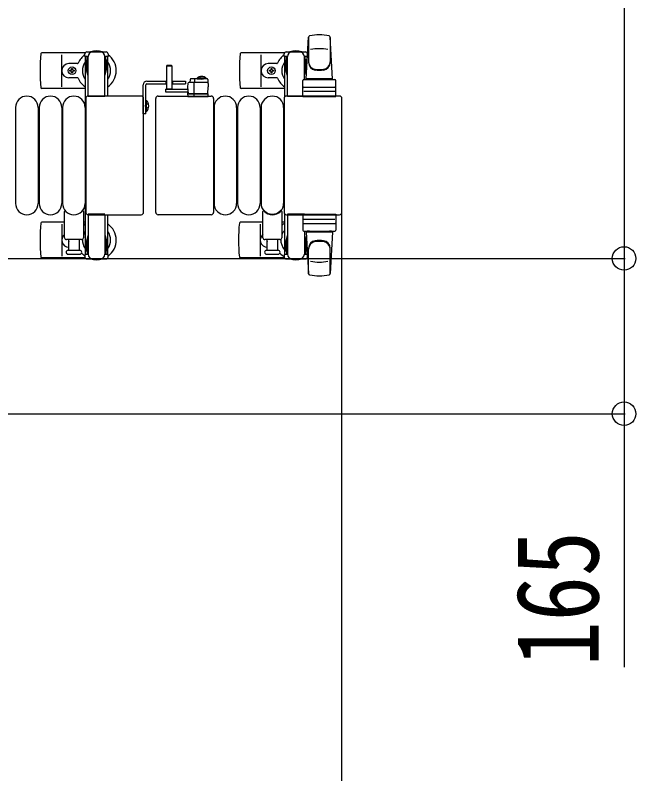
# Model space of a CAD drawing. Units: millimetres, scale not verified. Extents: x -16820 to 16820, y -11880 to 11880.
# Drawn here: x -9737 to -9077, y 8944 to 9750 of the extents above; entities that cross this region are included whole.
import ezdxf
from ezdxf.enums import TextEntityAlignment as Align

# ---------------------------------------------------------------- set-up
doc = ezdxf.new("R2010")
doc.units = ezdxf.units.MM
doc.header["$LTSCALE"] = 50
for name, color, linetype in [('0-3_YKK_13', 4, 'Continuous'), ('0-4_YKK_A1', 4, 'Continuous'), ('0-5_YKK_D', 6, 'Continuous')]:
    doc.layers.add(name, color=color, linetype=linetype)
doc.styles.add('ＭＳ ゴシック', font='')
doc.styles.get('ＭＳ ゴシック').set_extended_font_data('MS Gothic')

msp = doc.modelspace()

# ---------------------------------------------------------------- linework, layer by layer
at = {"layer": '0-3_YKK_13'}
for p, q in [((-9427.92, 9682.51), (-9425.48, 9726.53)), ((-9425.42, 9726.89), (-9425.42, 9699.7)), ((-9402.42, 9726.12), (-9402.42, 9700.38)), ((-9399.92, 9682.51), (-9402.36, 9726.53)), ((-9662.95, 9710.01), (-9709.02, 9710.01)), ((-9687.92, 9674.01), (-9687.92, 9708.01)), ((-9663.22, 9706.21), (-9663.22, 9709.01)), ((-9661.22, 9711.01), (-9640.62, 9711.01)), ((-9450.95, 9710.01), (-9497.02, 9710.01)), ((-9475.92, 9674.01), (-9475.92, 9708.01)), ((-9451.22, 9706.21), (-9451.22, 9709.01)), ((-9449.22, 9711.01), (-9428.62, 9711.01)), ((-9671.21, 9698.51), (-9680.42, 9698.51)), ((-9659.92, 9706.21), (-9663.22, 9706.21)), ((-9661.72, 9702.71), (-9660.92, 9702.71)), ((-9661.72, 9692.19), (-9661.72, 9702.71)), ((-9660.92, 9689.21), (-9660.92, 9706.21)), ((-9659.92, 9663.51), (-9659.92, 9706.01)), ((-9641.92, 9664.01), (-9641.92, 9706.01)), ((-9640.92, 9689.21), (-9640.92, 9706.21)), ((-9640.12, 9702.71), (-9640.92, 9702.71)), ((-9640.12, 9692.19), (-9640.12, 9702.71)), ((-9459.21, 9698.51), (-9468.42, 9698.51)), ((-9447.92, 9706.21), (-9451.22, 9706.21)), ((-9449.72, 9702.71), (-9448.92, 9702.71)), ((-9449.72, 9692.19), (-9449.72, 9702.71)), ((-9448.92, 9689.21), (-9448.92, 9706.21)), ((-9447.92, 9663.51), (-9447.92, 9706.01)), ((-9429.92, 9681.37), (-9429.92, 9706.01)), ((-9428.92, 9689.21), (-9428.92, 9706.21)), ((-9428.12, 9702.71), (-9428.92, 9702.71)), ((-9428.12, 9692.19), (-9428.12, 9702.71)), ((-9678.24, 9690.57), (-9679.12, 9690.57)), ((-9675.6, 9691.45), (-9674.72, 9691.45)), ((-9660.12, 9686.21), (-9661.72, 9692.19)), ((-9641.73, 9686.21), (-9640.12, 9692.19)), ((-9576.02, 9696.5), (-9576.52, 9696)), ((-9576.52, 9696), (-9576.52, 9671.5)), ((-9570.52, 9696), (-9576.52, 9696)), ((-9571.02, 9696.5), (-9576.02, 9696.5)), ((-9570.52, 9696), (-9571.02, 9696.5)), ((-9570.52, 9671.5), (-9570.52, 9696)), ((-9466.24, 9690.57), (-9467.12, 9690.57)), ((-9463.6, 9691.45), (-9462.72, 9691.45)), ((-9448.12, 9686.21), (-9449.72, 9692.19)), ((-9429.73, 9686.21), (-9428.12, 9692.19)), ((-9671.21, 9683.51), (-9680.42, 9683.51)), ((-9660.12, 9686.21), (-9659.92, 9686.21)), ((-9641.73, 9686.21), (-9641.92, 9686.21)), ((-9533.42, 9682.5), (-9550.37, 9682.5)), ((-9543.77, 9683.01), (-9537.02, 9683.01)), ((-9543.77, 9682.5), (-9543.77, 9683.01)), ((-9543.77, 9682.5), (-9537.02, 9682.5)), ((-9534.27, 9683.01), (-9541.02, 9683.01)), ((-9534.27, 9682.5), (-9541.02, 9682.5)), ((-9459.21, 9683.51), (-9468.42, 9683.51)), ((-9448.12, 9686.21), (-9447.92, 9686.21)), ((-9429.73, 9686.21), (-9429.92, 9686.21)), ((-9399.92, 9682.51), (-9427.92, 9682.51)), ((-9426.92, 9681.51), (-9426.92, 9682.51)), ((-9400.92, 9682.51), (-9426.92, 9682.51)), ((-9400.92, 9681.51), (-9400.92, 9682.51)), ((-9601.42, 9645.01), (-9601.42, 9676.01)), ((-9598.42, 9645.01), (-9598.42, 9676.01)), ((-9597.42, 9680.01), (-9576.52, 9680.01)), ((-9597.42, 9677.01), (-9576.52, 9677.01)), ((-9576.93, 9677.01), (-9576.93, 9680.01)), ((-9570.52, 9680.01), (-9556.42, 9680.01)), ((-9570.52, 9677.01), (-9556.42, 9677.01)), ((-9569.92, 9677.01), (-9569.92, 9680.01)), ((-9556.42, 9680.01), (-9556.42, 9677.01)), ((-9553.84, 9677.55), (-9554.02, 9674)), ((-9554.02, 9674), (-9553.63, 9666.5)), ((-9533.21, 9678.5), (-9552.84, 9678.5)), ((-9551.36, 9681.55), (-9551.52, 9678.5)), ((-9547.02, 9666.5), (-9547.02, 9677.98)), ((-9546.35, 9678.5), (-9546.35, 9681.96)), ((-9532.42, 9681.55), (-9532.02, 9674)), ((-9532.42, 9666.5), (-9532.02, 9674)), ((-9431.42, 9663.51), (-9431.42, 9680.51)), ((-9430.42, 9681.51), (-9397.42, 9681.51)), ((-9424.52, 9681.51), (-9426.92, 9681.51)), ((-9400.92, 9681.51), (-9403.32, 9681.51)), ((-9396.42, 9663.51), (-9396.42, 9680.51)), ((-9662.92, 9672.01), (-9709.02, 9672.01)), ((-9577.62, 9671.5), (-9577.62, 9668.5)), ((-9577.62, 9671.5), (-9553.87, 9671.5)), ((-9577.62, 9668.5), (-9553.71, 9668.5)), ((-9576.52, 9671.65), (-9570.52, 9671.65)), ((-9554, 9667), (-9554.03, 9666.5)), ((-9533.03, 9666.5), (-9554.03, 9666.5)), ((-9554.03, 9666.5), (-9553.87, 9663.97)), ((-9554, 9667), (-9553.66, 9667)), ((-9553.63, 9666.5), (-9532.42, 9666.5)), ((-9547.14, 9663.97), (-9547.23, 9666.5)), ((-9532.03, 9666.5), (-9533.03, 9666.5)), ((-9532.18, 9663.97), (-9532.03, 9666.5)), ((-9450.92, 9672.01), (-9497.02, 9672.01)), ((-9397.36, 9669.01), (-9430.53, 9669.01)), ((-9430.42, 9673.51), (-9397.42, 9673.51)), ((-9662.42, 9661.51), (-9662.42, 9540.5)), ((-9662.42, 9661.51), (-9662.42, 9661.51)), ((-9603.42, 9664.01), (-9659.93, 9664.01)), ((-9659.93, 9664.01), (-9659.93, 9664.01)), ((-9641.92, 9663.51), (-9659.92, 9663.51)), ((-9603.42, 9664.01), (-9603.42, 9664.01)), ((-9600.92, 9540.5), (-9600.92, 9661.51)), ((-9600.92, 9661.51), (-9600.92, 9661.51)), ((-9598.42, 9647.61), (-9598.42, 9659.41)), ((-9598.42, 9659.41), (-9597.91, 9659.41)), ((-9597.91, 9647.61), (-9597.91, 9659.41)), ((-9587.92, 9540.5), (-9587.92, 9661.51)), ((-9587.92, 9661.51), (-9587.92, 9661.51)), ((-9585.43, 9664.01), (-9528.92, 9664.01)), ((-9585.43, 9664.01), (-9585.43, 9664.01)), ((-9553.37, 9663.5), (-9553.12, 9663.5)), ((-9553.12, 9663.5), (-9547.17, 9663.5)), ((-9547.17, 9663.5), (-9546.92, 9663.5)), ((-9546.92, 9663.5), (-9533.18, 9663.5)), ((-9533.18, 9663.5), (-9532.68, 9663.5)), ((-9528.92, 9664.01), (-9528.92, 9664.01)), ((-9526.42, 9661.51), (-9526.42, 9540.5)), ((-9526.42, 9661.51), (-9526.42, 9661.51)), ((-9451.42, 9661.51), (-9451.42, 9540.5)), ((-9451.42, 9661.51), (-9451.42, 9661.51)), ((-9392.42, 9664.01), (-9448.93, 9664.01)), ((-9448.93, 9664.01), (-9448.93, 9664.01)), ((-9429.92, 9663.51), (-9447.92, 9663.51)), ((-9431.42, 9663.51), (-9396.42, 9663.51)), ((-9392.42, 9664.01), (-9392.42, 9664.01)), ((-9389.92, 9540.5), (-9389.92, 9661.51)), ((-9389.92, 9661.51), (-9389.92, 9661.51)), ((-9736.92, 9652.01), (-9736.92, 9550.01)), ((-9712.92, 9652.01), (-9712.92, 9550.01)), ((-9711.92, 9652.01), (-9711.92, 9550.01)), ((-9687.92, 9652.01), (-9687.92, 9550.01)), ((-9686.92, 9652.01), (-9686.92, 9550.01)), ((-9662.92, 9652.01), (-9662.92, 9550.01)), ((-9525.92, 9652.01), (-9525.92, 9550.01)), ((-9501.92, 9652.01), (-9501.92, 9550.01)), ((-9500.92, 9652.01), (-9500.92, 9550.01)), ((-9476.92, 9652.01), (-9476.92, 9550.01)), ((-9475.92, 9652.01), (-9475.92, 9550.01)), ((-9451.92, 9652.01), (-9451.92, 9550.01)), ((-9598.42, 9645.01), (-9601.42, 9645.01)), ((-9598.42, 9647.61), (-9597.91, 9647.61)), ((-9684.92, 9513.51), (-9684.92, 9541.33)), ((-9664.92, 9541.33), (-9664.92, 9513.51)), ((-9662.42, 9540.5), (-9662.42, 9540.5)), ((-9659.93, 9538.01), (-9603.42, 9538.01)), ((-9659.93, 9538.01), (-9659.93, 9538.01)), ((-9659.92, 9538.51), (-9659.92, 9496.01)), ((-9641.92, 9538.51), (-9659.92, 9538.51)), ((-9641.92, 9538.01), (-9641.92, 9496.01)), ((-9603.42, 9538.01), (-9603.42, 9538.01)), ((-9600.92, 9540.5), (-9600.92, 9540.5)), ((-9587.92, 9540.5), (-9587.92, 9540.5)), ((-9528.92, 9538.01), (-9585.43, 9538.01)), ((-9585.43, 9538.01), (-9585.43, 9538.01)), ((-9528.92, 9538.01), (-9528.92, 9538.01)), ((-9526.42, 9540.5), (-9526.42, 9540.5)), ((-9473.92, 9513.51), (-9473.92, 9541.33)), ((-9453.92, 9541.33), (-9453.92, 9513.51)), ((-9451.42, 9540.5), (-9451.42, 9540.5)), ((-9448.93, 9538.01), (-9392.42, 9538.01)), ((-9448.93, 9538.01), (-9448.93, 9538.01)), ((-9447.92, 9538.51), (-9447.92, 9496.01)), ((-9429.92, 9538.51), (-9447.92, 9538.51)), ((-9431.42, 9538.51), (-9431.42, 9521.51)), ((-9431.42, 9538.51), (-9396.42, 9538.51)), ((-9396.42, 9538.51), (-9396.42, 9521.51)), ((-9392.42, 9538.01), (-9392.42, 9538.01)), ((-9389.92, 9540.5), (-9389.92, 9540.5)), ((-9684.92, 9530.01), (-9709.02, 9530.01)), ((-9662.92, 9530.01), (-9664.92, 9530.01)), ((-9473.92, 9530.01), (-9498.02, 9530.01)), ((-9450.92, 9530.01), (-9453.92, 9530.01)), ((-9397.36, 9533.01), (-9430.53, 9533.01)), ((-9687.92, 9528.01), (-9687.92, 9494.01)), ((-9476.92, 9528.01), (-9476.92, 9494.01)), ((-9430.42, 9528.51), (-9397.42, 9528.51)), ((-9660.12, 9515.81), (-9661.72, 9509.82)), ((-9660.92, 9512.81), (-9660.92, 9495.81)), ((-9660.12, 9515.81), (-9659.92, 9515.81)), ((-9641.73, 9515.81), (-9641.92, 9515.81)), ((-9641.73, 9515.81), (-9640.12, 9509.82)), ((-9640.92, 9512.81), (-9640.92, 9495.81)), ((-9448.12, 9515.81), (-9449.72, 9509.82)), ((-9448.92, 9512.81), (-9448.92, 9495.81)), ((-9448.12, 9515.81), (-9447.92, 9515.81)), ((-9430.42, 9520.51), (-9397.42, 9520.51)), ((-9429.92, 9520.64), (-9429.92, 9496.01)), ((-9429.73, 9515.81), (-9429.92, 9515.81)), ((-9429.73, 9515.81), (-9428.12, 9509.82)), ((-9428.92, 9512.81), (-9428.92, 9495.81)), ((-9427.92, 9519.51), (-9425.48, 9475.48)), ((-9399.92, 9519.51), (-9427.92, 9519.51)), ((-9424.52, 9520.51), (-9426.92, 9520.51)), ((-9426.92, 9520.51), (-9426.92, 9519.51)), ((-9400.92, 9519.51), (-9426.92, 9519.51)), ((-9400.92, 9520.51), (-9403.32, 9520.51)), ((-9399.92, 9519.51), (-9402.36, 9475.48)), ((-9400.92, 9520.51), (-9400.92, 9519.51)), ((-9666.92, 9511.51), (-9682.92, 9511.51)), ((-9680.42, 9500.01), (-9680.42, 9511.51)), ((-9669.42, 9511.51), (-9669.42, 9500.01)), ((-9661.72, 9509.82), (-9661.72, 9499.31)), ((-9640.12, 9509.82), (-9640.12, 9499.31)), ((-9455.92, 9511.51), (-9471.92, 9511.51)), ((-9469.42, 9500.01), (-9469.42, 9511.51)), ((-9458.42, 9511.51), (-9458.42, 9500.01)), ((-9449.72, 9509.82), (-9449.72, 9499.31)), ((-9428.12, 9509.82), (-9428.12, 9499.31)), ((-9668.67, 9500.01), (-9681.17, 9500.01)), ((-9661.72, 9499.31), (-9660.92, 9499.31)), ((-9640.12, 9499.31), (-9640.92, 9499.31)), ((-9457.67, 9500.01), (-9470.17, 9500.01)), ((-9449.72, 9499.31), (-9448.92, 9499.31)), ((-9428.12, 9499.31), (-9428.92, 9499.31)), ((-9425.42, 9475.13), (-9425.42, 9502.32)), ((-9402.42, 9475.9), (-9402.42, 9501.64)), ((-9662.95, 9492.01), (-9709.02, 9492.01)), ((-9663.22, 9495.81), (-9663.22, 9493.01)), ((-9659.92, 9495.81), (-9663.22, 9495.81)), ((-9661.22, 9491.01), (-9640.62, 9491.01)), ((-9450.95, 9492.01), (-9498.02, 9492.01)), ((-9451.22, 9495.81), (-9451.22, 9493.01)), ((-9447.92, 9495.81), (-9451.22, 9495.81)), ((-9449.22, 9491.01), (-9428.62, 9491.01))]:
    msp.add_line(p, q, dxfattribs=at)
for points in [[(-9638.62, 9709.01), (-9638.62, 9706.21), (-9641.92, 9706.21)], [(-9426.62, 9709.01), (-9426.62, 9706.21), (-9429.92, 9706.21)], [(-9679.12, 9690.57), (-9679.12, 9691.45), (-9678.24, 9691.45)], [(-9677.36, 9692.33), (-9677.36, 9693.21), (-9676.48, 9693.21), (-9676.48, 9692.33)], [(-9674.72, 9691.45), (-9674.72, 9690.57), (-9675.6, 9690.57)], [(-9467.12, 9690.57), (-9467.12, 9691.45), (-9466.24, 9691.45)], [(-9465.36, 9692.33), (-9465.36, 9693.21), (-9464.48, 9693.21), (-9464.48, 9692.33)], [(-9462.72, 9691.45), (-9462.72, 9690.57), (-9463.6, 9690.57)], [(-9676.48, 9689.69), (-9676.48, 9688.81), (-9677.36, 9688.81), (-9677.36, 9689.69)], [(-9541.17, 9684.64), (-9540.17, 9682.58), (-9539.02, 9681.97)], [(-9464.48, 9689.69), (-9464.48, 9688.81), (-9465.36, 9688.81), (-9465.36, 9689.69)], [(-9553.68, 9667.5), (-9553.97, 9667.5), (-9554, 9667)], [(-9595.81, 9656.01), (-9598.59, 9654.65), (-9599.2, 9653.51)], [(-9595.81, 9651.01), (-9598.59, 9652.36), (-9599.2, 9653.51)], [(-9681.17, 9496.01), (-9674.92, 9496.01), (-9668.67, 9496.01)], [(-9638.62, 9493.01), (-9638.62, 9495.81), (-9641.92, 9495.81)], [(-9470.17, 9496.01), (-9463.92, 9496.01), (-9457.67, 9496.01)], [(-9426.62, 9493.01), (-9426.62, 9495.81), (-9429.92, 9495.81)]]:
    msp.add_lwpolyline(points, dxfattribs=at)
for centre in [(-9676.92, 9691.01), (-9464.92, 9691.01)]:
    msp.add_circle(centre, 4, dxfattribs=at)
for centre, radius, start, end in [((-9423.99, 9726.45), 1.5, 101.97738, 176.83138), ((-9413.92, 9679.01), 50, 78.05356, 101.97738), ((-9413.92, 9679.01), 50, 78.05356, 101.94644), ((-9403.86, 9726.45), 1.5, 3.16862, 78.02262), ((-9413.92, 9664.41), 50, 79.45053, 100.87665), ((-9529.92, 9691.01), 181, 174.26083, 185.73917), ((-9709.02, 9709.01), 1, 90, 174.26083), ((-9650.92, 9691.01), 21, 125.85347, 157.27158), ((-9661.22, 9709.01), 2, 90, 180), ((-9654.92, 9706.01), 5, 90, 180), ((-9650.92, 9691.01), 21, 72.24721, 107.75279), ((-9646.92, 9706.01), 5, 0, 90), ((-9640.62, 9709.01), 2, 0, 90), ((-9650.92, 9691.01), 21, 304.8499, 54.14653), ((-9317.92, 9691.01), 181, 174.26083, 185.73917), ((-9497.02, 9709.01), 1, 90, 174.26083), ((-9438.92, 9691.01), 21, 125.85347, 157.27158), ((-9449.22, 9709.01), 2, 90, 180), ((-9442.92, 9706.01), 5, 90, 180), ((-9438.92, 9691.01), 21, 72.24721, 107.75279), ((-9434.92, 9706.01), 5, 0, 90), ((-9428.62, 9709.01), 2, 0, 90), ((-9438.92, 9691.01), 21, 53.78063, 54.14653), ((-9680.42, 9691.01), 7.5, 90, 270), ((-9671.21, 9699.51), 1, 270, 337.27158), ((-9650.92, 9691.01), 15, 143.1301, 216.8699), ((-9650.92, 9691.01), 15, 323.1301, 36.8699), ((-9468.42, 9691.01), 7.5, 90, 270), ((-9459.21, 9699.51), 1, 270, 337.27158), ((-9438.92, 9691.01), 15, 143.1301, 216.8699), ((-9417.42, 9700.57), 8, 180, 263.72071), ((-9417.42, 9699.7), 8, 180, 263.72071), ((-9410.42, 9700.57), 8, 276.27929, 0), ((-9410.42, 9699.7), 8, 276.27929, 0), ((-9678.24, 9692.33), 0.88, 270, 0), ((-9678.24, 9689.69), 0.88, 0, 90), ((-9675.6, 9692.33), 0.88, 180, 270), ((-9675.6, 9689.69), 0.88, 90, 180), ((-9466.24, 9692.33), 0.88, 270, 0), ((-9466.24, 9689.69), 0.88, 0, 90), ((-9463.6, 9692.33), 0.88, 180, 270), ((-9463.6, 9689.69), 0.88, 90, 180), ((-9413.92, 9732.38), 40, 263.72071, 276.27929), ((-9413.92, 9731.51), 40, 263.72071, 276.27929), ((-9671.21, 9682.51), 1, 22.72842, 90), ((-9650.92, 9691.01), 21, 202.72842, 235.1501), ((-9550.37, 9681.5), 1, 90, 177), ((-9539.02, 9678.34), 6.66, 44.51496, 135.48504), ((-9533.42, 9681.5), 1, 3, 90), ((-9459.21, 9682.51), 1, 22.72842, 90), ((-9438.92, 9691.01), 21, 202.72842, 235.1501), ((-9597.42, 9676.01), 4, 90, 180), ((-9597.42, 9676.01), 1, 90, 180), ((-9552.84, 9677.5), 1, 90, 177), ((-9533.21, 9677.5), 1, 3, 90), ((-9430.42, 9680.51), 1, 90, 180), ((-9397.42, 9680.51), 1, 0, 90), ((-9709.02, 9673.01), 1, 185.73917, 270), ((-9497.02, 9673.01), 1, 185.73917, 270), ((-9430.42, 9672.51), 1, 90, 180), ((-9397.42, 9672.51), 1, 0, 90), ((-9724.92, 9652.01), 12, 0, 180), ((-9699.92, 9652.01), 12, 0, 180), ((-9674.92, 9652.01), 12, 0, 180), ((-9603.65, 9653.51), 8.23, 314.2189, 45.7811), ((-9553.37, 9664), 0.5, 183.5, 270), ((-9532.68, 9664), 0.5, 270, 356.5), ((-9513.92, 9652.01), 12, 0, 180), ((-9488.92, 9652.01), 12, 0, 180), ((-9463.92, 9652.01), 12, 0, 180), ((-9724.92, 9550.01), 12, 180, 0), ((-9699.92, 9550.01), 12, 180, 0), ((-9674.92, 9550.01), 12, 180, 0), ((-9513.92, 9550.01), 12, 180, 0), ((-9488.92, 9550.01), 12, 180, 0), ((-9463.92, 9550.01), 12, 180, 0), ((-9683.92, 9541.33), 1, 101.93946, 180), ((-9665.92, 9541.33), 1, 0, 78.06047), ((-9472.92, 9541.33), 1, 43.94553, 180), ((-9463.92, 9550.01), 11.5, 223.94553, 316.0544), ((-9454.92, 9541.33), 1, 0, 136.0544), ((-9529.92, 9511.01), 181, 174.26083, 185.73917), ((-9709.02, 9529.01), 1, 90, 174.26083), ((-9318.92, 9511.01), 181, 174.26083, 185.73917), ((-9498.02, 9529.01), 1, 90, 174.26083), ((-9439.92, 9511.01), 21, 121.58814, 131.81033), ((-9430.42, 9529.51), 1, 180, 270), ((-9397.42, 9529.51), 1, 270, 0), ((-9650.92, 9511.01), 21, 124.8499, 131.81033), ((-9650.92, 9511.01), 21, 305.85347, 55.1501), ((-9439.92, 9511.01), 15, 137.16657, 158.96058), ((-9430.42, 9521.51), 1, 180, 270), ((-9397.42, 9521.51), 1, 270, 0), ((-9680.42, 9511.01), 7.5, 126.86994, 270), ((-9682.92, 9513.51), 2, 180, 270), ((-9666.92, 9513.51), 2, 270, 0), ((-9650.92, 9511.01), 15, 143.1301, 158.96058), ((-9650.92, 9511.01), 15, 323.1301, 36.8699), ((-9469.42, 9511.01), 7.5, 126.86994, 270), ((-9471.92, 9513.51), 2, 180, 270), ((-9455.92, 9513.51), 2, 270, 0), ((-9676.92, 9511.01), 4, 172.81959, 208.95488), ((-9650.92, 9511.01), 15, 177.02005, 216.8699), ((-9465.92, 9511.01), 4, 172.81959, 208.95488), ((-9439.92, 9511.01), 15, 177.02005, 222.83343), ((-9417.42, 9502.32), 8, 96.27929, 180), ((-9417.42, 9501.44), 8, 96.27929, 180), ((-9413.92, 9470.51), 40, 83.72071, 96.27929), ((-9413.92, 9469.64), 40, 83.72071, 96.27929), ((-9410.42, 9502.32), 8, 0, 83.72071), ((-9410.42, 9501.44), 8, 0, 83.72071), ((-9681.17, 9498.01), 2, 90, 180), ((-9681.17, 9498.01), 2, 180, 270), ((-9650.92, 9511.01), 21, 208.24251, 211.58821), ((-9668.67, 9498.01), 2, 0, 90), ((-9668.67, 9498.01), 2, 270, 0), ((-9650.92, 9511.01), 21, 220.83479, 234.14653), ((-9470.17, 9498.01), 2, 90, 180), ((-9470.17, 9498.01), 2, 180, 270), ((-9439.92, 9511.01), 21, 208.24251, 211.58821), ((-9457.67, 9498.01), 2, 0, 90), ((-9457.67, 9498.01), 2, 270, 0), ((-9439.92, 9511.01), 21, 220.83479, 237.44593), ((-9709.02, 9493.01), 1, 185.73917, 270), ((-9661.22, 9493.01), 2, 180, 270), ((-9654.92, 9496.01), 5, 180, 270), ((-9650.92, 9511.01), 21, 252.24721, 287.75279), ((-9646.92, 9496.01), 5, 270, 0), ((-9640.62, 9493.01), 2, 270, 0), ((-9498.02, 9493.01), 1, 185.73917, 270), ((-9449.22, 9493.01), 2, 180, 270), ((-9442.92, 9496.01), 5, 180, 270), ((-9438.92, 9511.01), 21, 252.24721, 287.75279), ((-9434.92, 9496.01), 5, 270, 0), ((-9428.62, 9493.01), 2, 270, 0), ((-9438.92, 9511.01), 21, 305.85347, 306.21937), ((-9413.92, 9537.61), 50, 259.12335, 280.54947), ((-9423.99, 9475.56), 1.5, 183.16862, 258.02262), ((-9413.92, 9523.01), 50, 258.02262, 281.94644), ((-9413.92, 9523.01), 50, 258.05356, 281.94644), ((-9403.86, 9475.56), 1.5, 281.97738, 356.83138)]:
    msp.add_arc(centre, radius, start, end, dxfattribs=at)
for centre, major_axis, ratio, start_param, end_param in [((-9659.92, 9661.5), (-1.77, 1.77), 0.997169, 5.499651, 7.06672), ((-9603.43, 9661.5), (1.77, 1.77), 0.997169, 5.499651, 7.06672), ((-9585.42, 9661.5), (-1.77, 1.77), 0.997169, 5.499651, 7.06672), ((-9546.85, 9664), (0, 0.5), 0.57735, 1.631883, 3.141593), ((-9528.93, 9661.5), (1.77, 1.77), 0.997169, 5.499651, 7.06672), ((-9448.92, 9661.5), (-1.77, 1.77), 0.997169, 5.499651, 7.06672), ((-9392.43, 9661.5), (1.77, 1.77), 0.997169, 5.499651, 7.06672), ((-9659.92, 9540.51), (1.77, 1.77), 0.997169, 2.358058, 3.925127), ((-9603.43, 9540.51), (-1.77, 1.77), 0.997169, 2.358058, 3.925127), ((-9585.42, 9540.51), (1.77, 1.77), 0.997169, 2.358058, 3.925127), ((-9528.93, 9540.51), (-1.77, 1.77), 0.997169, 2.358058, 3.925127), ((-9448.92, 9540.51), (1.77, 1.77), 0.997169, 2.358058, 3.925127), ((-9392.43, 9540.51), (-1.77, 1.77), 0.997169, 2.358058, 3.925127)]:
    msp.add_ellipse(centre, major_axis=major_axis, ratio=ratio, start_param=start_param, end_param=end_param, dxfattribs=at)
at = {"layer": '0-4_YKK_A1'}
for p, q in [((-9662.92, 9706.01), (-9662.92, 9496.01)), ((-9659.92, 9706.01), (-9662.92, 9706.01)), ((-9638.92, 9706.01), (-9641.92, 9706.01)), ((-9638.92, 9664.01), (-9638.92, 9706.01)), ((-9450.92, 9706.01), (-9450.92, 9663.01)), ((-9447.92, 9706.01), (-9450.92, 9706.01)), ((-9426.92, 9706.01), (-9429.92, 9706.01)), ((-9426.92, 9700.57), (-9426.92, 9706.01)), ((-9638.92, 9496.01), (-9638.92, 9538.01)), ((-9450.92, 9539.01), (-9450.92, 9496.01)), ((-9426.92, 9519.51), (-9426.92, 9520.51)), ((-9426.92, 9496.01), (-9426.92, 9501.44)), ((-9662.92, 9496.01), (-9660.92, 9496.01)), ((-9640.92, 9496.01), (-9638.92, 9496.01)), ((-9450.92, 9496.01), (-9448.92, 9496.01)), ((-9428.92, 9496.01), (-9426.92, 9496.01))]:
    msp.add_line(p, q, dxfattribs=at)
at = {"layer": '0-5_YKK_D'}
for p, q in [((-9089.92, 10222.51), (-9089.92, 9491.51)), ((-9390.42, 9539.51), (-9390.42, 8680.01)), ((-10064.42, 9491.51), (-9088.92, 9491.51)), ((-10064.42, 9491.51), (-9088.92, 9491.51)), ((-10064.42, 9326.51), (-9088.92, 9326.51))]:
    msp.add_line(p, q, dxfattribs=at)
msp.add_lwpolyline([(-9089.92, 9491.51), (-9089.92, 9326.51), (-9089.92, 9057.31)], dxfattribs=at)
for centre in [(-9089.92, 9491.51), (-9089.92, 9491.51), (-9089.92, 9326.51)]:
    msp.add_circle(centre, 12.5, dxfattribs=at)

# ---------------------------------------------------------------- texts
at = {"layer": '0-5_YKK_D', "style": 'ＭＳ ゴシック', "width": 0.8}
msp.add_text('165', height=87.98, rotation=90, dxfattribs=at).set_placement((-9090.72, 9058.11), align=Align.BOTTOM_LEFT)

doc.saveas('drawing.dxf')
